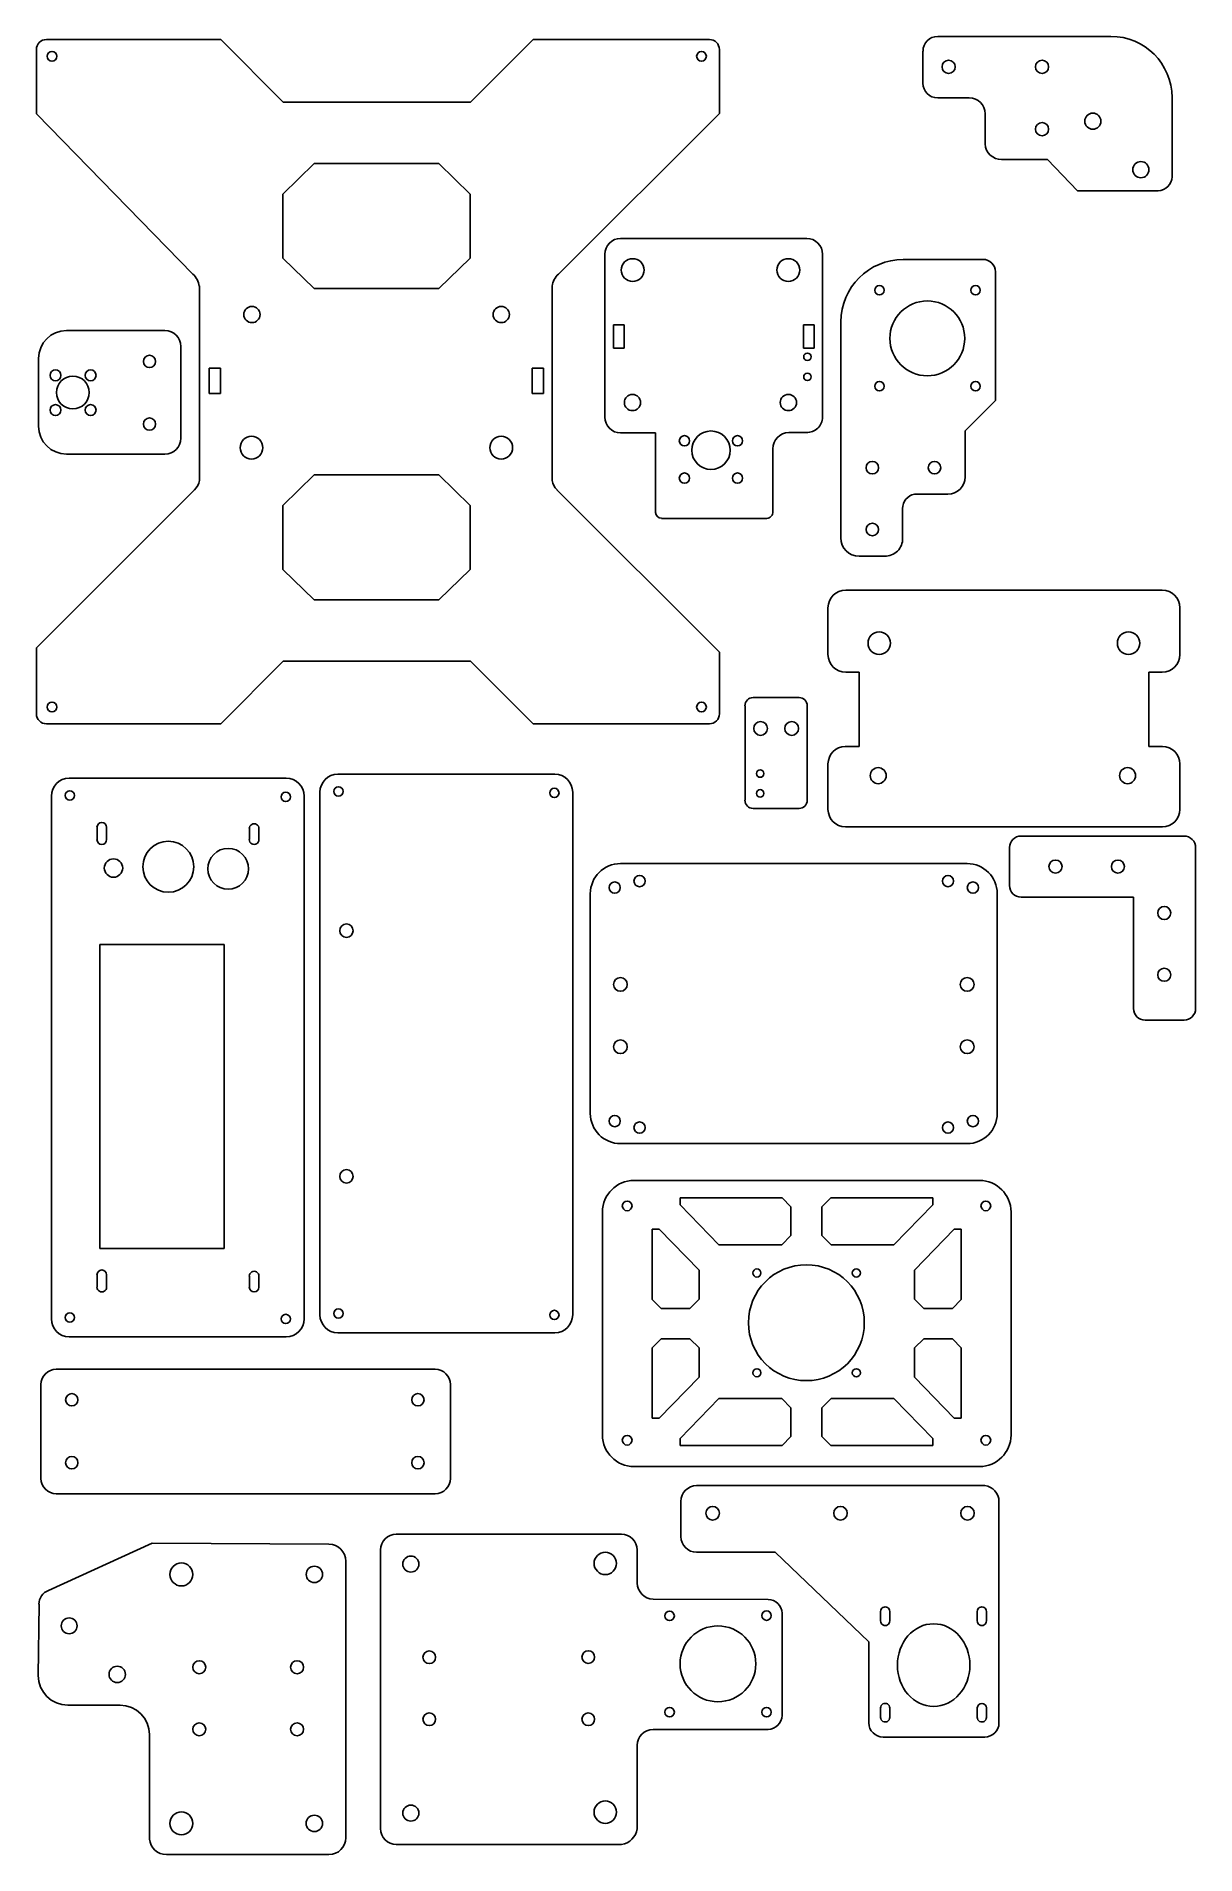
# Model space of a CAD drawing. Header units: centimetres. Extents: x -18.7 to 18.5, y -29.2 to 29.2.
import ezdxf

# ---------------------------------------------------------------- set-up
doc = ezdxf.new("R2010")
doc.units = ezdxf.units.CM
doc.header["$MEASUREMENT"] = 0
doc.layers.add('layer 2', color=3, linetype='Continuous', plot=False)

msp = doc.modelspace()

# ---------------------------------------------------------------- linework, layer by layer
at = {"layer": 'layer 2'}
for p, q in [((10.204, 29.179), (15.767, 29.179)), ((-18.728, 26.693), (-18.728, 28.753)), ((-12.807, 29.079), (-18.404, 29.079)), ((-12.807, 29.079), (-10.806, 27.062)), ((-4.79, 27.062), (-2.782, 29.079)), ((-2.782, 29.079), (2.875, 29.079)), ((3.199, 28.753), (3.199, 26.708)), ((9.732, 27.676), (9.732, 28.708)), ((-10.806, 27.062), (-4.79, 27.062)), ((11.218, 27.204), (10.204, 27.205)), ((17.727, 27.219), (17.727, 24.676)), ((-13.701, 21.551), (-18.728, 26.693)), ((3.199, 26.708), (-1.97, 21.551)), ((11.725, 25.725), (11.725, 26.696)), ((-10.814, 24.119), (-9.815, 25.1)), ((-9.815, 25.1), (-5.804, 25.1)), ((-5.804, 25.1), (-4.806, 24.119)), ((13.734, 25.222), (12.258, 25.222)), ((14.694, 24.218), (13.734, 25.222)), ((-10.814, 22.065), (-10.814, 24.119)), ((-4.806, 24.119), (-4.806, 22.065)), ((17.277, 24.226), (14.694, 24.218)), ((-0.482, 16.958), (-0.482, 22.186)), ((0.028, 22.694), (6, 22.694)), ((6.509, 22.186), (6.509, 16.958)), ((-9.815, 21.085), (-10.814, 22.065)), ((-4.806, 22.065), (-5.804, 21.085)), ((9.1, 22.022), (11.658, 22.022)), ((9.1, 22.022), (11.658, 22.022)), ((12.058, 21.622), (12.058, 17.497)), ((-13.496, 21.167), (-13.496, 14.927)), ((-5.804, 21.085), (-9.815, 21.085)), ((-2.175, 21.167), (-2.175, 14.927)), ((-0.2, 19.917), (0.141, 19.917)), ((-0.2, 19.167), (-0.2, 19.917)), ((0.141, 19.917), (0.141, 19.167)), ((5.897, 19.917), (6.237, 19.917)), ((5.897, 19.167), (5.897, 19.917)), ((6.237, 19.917), (6.237, 19.167)), ((7.095, 13.081), (7.095, 20.016)), ((-17.758, 19.739), (-14.605, 19.739)), ((-18.66, 16.671), (-18.66, 18.837)), ((-14.092, 19.227), (-14.092, 16.281)), ((0.141, 19.167), (-0.2, 19.167)), ((6.237, 19.167), (5.897, 19.167)), ((-13.178, 18.532), (-12.82, 18.532)), ((-13.178, 17.719), (-13.178, 18.532)), ((-12.82, 18.532), (-12.82, 17.719)), ((-2.809, 18.532), (-2.451, 18.532)), ((-2.809, 17.719), (-2.809, 18.532)), ((-2.451, 18.532), (-2.451, 17.719)), ((-12.82, 17.719), (-13.178, 17.719)), ((-2.451, 17.719), (-2.809, 17.719)), ((12.058, 17.497), (11.081, 16.522)), ((1.149, 16.45), (0.028, 16.45)), ((1.149, 13.899), (1.149, 16.45)), ((5.99, 16.468), (5.421, 16.468)), ((11.081, 16.522), (11.081, 15.038)), ((-14.605, 15.768), (-17.758, 15.768)), ((4.912, 15.938), (4.912, 13.924)), ((-18.728, 9.554), (-13.655, 14.622)), ((-10.814, 14.127), (-9.815, 15.108)), ((-9.815, 15.108), (-5.804, 15.108)), ((-5.804, 15.108), (-4.806, 14.127)), ((-2.016, 14.622), (3.199, 9.411)), ((-10.814, 12.073), (-10.814, 14.127)), ((-4.806, 14.127), (-4.806, 12.073)), ((9.079, 14.022), (9.079, 13.074)), ((10.531, 14.488), (9.459, 14.488)), ((4.719, 13.709), (1.339, 13.709)), ((8.499, 12.496), (7.68, 12.496)), ((-9.815, 11.092), (-10.814, 12.073)), ((-4.806, 12.073), (-5.804, 11.092)), ((-5.804, 11.092), (-9.815, 11.092)), ((7.253, 11.408), (17.407, 11.408)), ((6.683, 9.338), (6.683, 10.838)), ((17.977, 10.838), (17.977, 9.338)), ((-18.728, 9.554), (-18.728, 7.437)), ((3.199, 9.411), (3.199, 7.438)), ((-10.806, 9.121), (-12.807, 7.114)), ((-4.79, 9.121), (-10.806, 9.121)), ((-2.782, 7.114), (-4.79, 9.121)), ((7.683, 8.769), (7.253, 8.769)), ((7.679, 6.386), (7.683, 8.769)), ((17.407, 8.769), (16.978, 8.769)), ((16.978, 8.769), (16.981, 6.386)), ((4.019, 4.661), (4.019, 7.694)), ((4.281, 7.956), (5.754, 7.956)), ((6.016, 7.694), (6.016, 4.661)), ((-12.807, 7.114), (-18.404, 7.114)), ((2.875, 7.114), (-2.782, 7.114)), ((7.239, 6.386), (7.679, 6.386)), ((16.981, 6.386), (17.421, 6.386)), ((-10.707, 5.369), (-17.674, 5.369)), ((-9.052, 5.497), (-2.085, 5.497)), ((6.683, 4.366), (6.683, 5.83)), ((17.977, 5.83), (17.977, 4.366)), ((-18.247, 4.796), (-18.247, -11.985)), ((-10.134, -11.985), (-10.134, 4.796)), ((-9.625, -11.857), (-9.625, 4.924)), ((-1.512, 4.924), (-1.512, -11.857)), ((5.754, 4.399), (4.281, 4.399)), ((-16.781, 3.397), (-16.781, 3.794)), ((-16.472, 3.794), (-16.472, 3.397)), ((-11.891, 3.397), (-11.891, 3.752)), ((-11.582, 3.752), (-11.582, 3.397)), ((17.421, 3.81), (7.241, 3.81)), ((0.022, 2.631), (11.148, 2.631)), ((-0.947, -5.391), (-0.947, 1.663)), ((12.116, 1.663), (12.116, -5.391)), ((-16.689, 0.032), (-12.695, 0.032)), ((-16.689, -9.728), (-16.689, 0.032)), ((-12.695, 0.032), (-12.695, -9.728)), ((11.148, -6.36), (0.022, -6.36)), ((0.455, -7.542), (11.547, -7.542)), ((5.21, -8.1), (1.936, -8.1)), ((1.936, -8.1), (1.936, -8.327)), ((5.494, -8.386), (5.21, -8.1)), ((6.774, -8.1), (6.49, -8.386)), ((10.048, -8.1), (6.774, -8.1)), ((10.048, -8.327), (10.048, -8.1)), ((-0.556, -15.712), (-0.556, -8.553)), ((1.936, -8.327), (3.182, -9.604)), ((5.494, -9.307), (5.494, -8.386)), ((6.49, -8.386), (6.49, -9.307)), ((8.801, -9.604), (10.048, -8.327)), ((12.558, -8.553), (12.558, -15.712)), ((1.04, -11.363), (1.04, -9.104)), ((1.04, -9.104), (1.267, -9.104)), ((1.267, -9.104), (2.544, -10.419)), ((5.202, -9.604), (5.494, -9.307)), ((6.49, -9.307), (6.782, -9.604)), ((10.736, -9.104), (9.458, -10.419)), ((10.962, -9.104), (10.736, -9.104)), ((10.962, -11.363), (10.962, -9.104)), ((-12.695, -9.728), (-16.689, -9.728)), ((3.182, -9.604), (5.202, -9.604)), ((6.782, -9.604), (8.801, -9.604)), ((2.544, -10.419), (2.544, -11.355)), ((9.458, -10.419), (9.458, -11.355)), ((-16.781, -10.965), (-16.781, -10.569)), ((-16.472, -10.569), (-16.472, -10.965)), ((-11.891, -10.965), (-11.891, -10.61)), ((-11.582, -10.61), (-11.582, -10.965)), ((1.326, -11.647), (1.04, -11.363)), ((2.247, -11.647), (1.326, -11.647)), ((2.544, -11.355), (2.247, -11.647)), ((9.458, -11.355), (9.755, -11.647)), ((9.755, -11.647), (10.676, -11.647)), ((10.676, -11.647), (10.962, -11.363)), ((-17.674, -12.558), (-10.707, -12.558)), ((-2.085, -12.43), (-9.052, -12.43)), ((1.04, -12.909), (1.326, -12.625)), ((1.326, -12.625), (2.247, -12.625)), ((2.247, -12.625), (2.544, -12.917)), ((9.458, -12.917), (9.755, -12.625)), ((9.755, -12.625), (10.676, -12.625)), ((10.676, -12.625), (10.962, -12.909)), ((1.04, -15.168), (1.04, -12.909)), ((2.544, -12.917), (2.544, -13.854)), ((9.458, -13.854), (9.458, -12.917)), ((10.962, -12.909), (10.962, -15.168)), ((-18.088, -13.601), (-5.927, -13.601)), ((2.544, -13.854), (1.267, -15.168)), ((10.736, -15.168), (9.458, -13.854)), ((-18.58, -17.103), (-18.58, -14.093)), ((-5.436, -14.093), (-5.436, -17.103)), ((1.936, -15.821), (3.182, -14.543)), ((3.182, -14.543), (5.202, -14.543)), ((5.202, -14.543), (5.494, -14.84)), ((6.49, -14.84), (6.782, -14.543)), ((6.782, -14.543), (8.801, -14.543)), ((8.801, -14.543), (10.048, -15.821)), ((1.267, -15.168), (1.04, -15.168)), ((5.494, -14.84), (5.494, -15.761)), ((6.49, -15.761), (6.49, -14.84)), ((10.962, -15.168), (10.736, -15.168)), ((1.936, -16.047), (1.936, -15.821)), ((5.21, -16.047), (1.936, -16.047)), ((5.494, -15.761), (5.21, -16.047)), ((6.774, -16.047), (6.49, -15.761)), ((10.048, -16.047), (6.774, -16.047)), ((10.048, -15.821), (10.048, -16.047)), ((11.547, -16.723), (0.455, -16.723)), ((11.715, -17.336), (2.466, -17.336)), ((-5.927, -17.595), (-18.088, -17.595)), ((1.961, -17.841), (1.961, -18.969)), ((12.171, -24.95), (12.171, -17.841)), ((-18.338, -20.702), (-15.012, -19.178)), ((-15.012, -19.178), (-9.337, -19.216)), ((-8.792, -19.761), (-8.792, -28.634)), ((2.466, -19.474), (4.982, -19.474)), ((4.982, -19.474), (7.995, -22.352)), ((-18.667, -23.43), (-18.643, -21.141)), ((8.373, -21.373), (8.373, -21.68)), ((8.666, -21.373), (8.666, -21.68)), ((11.476, -21.373), (11.476, -21.68)), ((11.768, -21.373), (11.768, -21.68)), ((7.995, -22.352), (7.995, -24.95)), ((-16.044, -24.381), (-17.718, -24.381)), ((8.373, -24.469), (8.373, -24.775)), ((8.666, -24.469), (8.666, -24.775)), ((11.476, -24.775), (11.476, -24.469)), ((11.768, -24.469), (11.768, -24.775)), ((-15.098, -28.681), (-15.098, -25.327)), ((8.451, -25.405), (11.715, -25.405)), ((-9.337, -29.179), (-14.555, -29.179))]:
    msp.add_line(p, q, dxfattribs=at)
for points in [[(18.483, 3.141), (18.483, -2.022, 0.000294), (18.483, 3.141, 0.418444), (18.112, 3.511), (12.882, 3.514, 0.412495), (12.51, 3.141), (12.51, 1.922, 0.412495), (12.882, 1.549), (16.488, 1.549), (16.488, -2.022, 0.412501), (16.86, -2.395), (18.112, -2.395, 0.412496), (18.483, -2.022)], [(0.052, -18.891), (-7.175, -18.891, 0.41259), (-7.684, -19.399), (-7.684, -28.345, 0.412634), (-7.175, -28.853), (0.052, -28.853, 0.332231), (0.56, -28.347), (0.56, -25.67, -0.412549), (1.067, -25.163), (4.762, -25.159, 0.412522), (5.207, -24.713), (5.207, -21.433, 0.412334), (4.762, -20.988), (1.067, -20.983, -0.388737), (0.56, -20.461), (0.56, -19.397, 0.412588), (0.052, -18.891)]]:
    msp.add_lwpolyline(points, format="xyb", dxfattribs=at)
for centre, radius in [((-18.228, 28.538), 0.156), ((2.622, 28.538), 0.156), ((10.555, 28.2), 0.212), ((13.553, 28.2), 0.212), ((13.553, 26.199), 0.212), ((15.185, 26.456), 0.259), ((16.726, 24.9), 0.259), ((0.414, 21.679), 0.365), ((5.409, 21.679), 0.365), ((8.336, 21.031), 0.151), ((11.421, 21.031), 0.151), ((-11.81, 20.251), 0.261), ((-3.806, 20.251), 0.261), ((9.871, 19.485), 1.201), ((-15.097, 18.745), 0.197), ((6.022, 18.896), 0.119), ((-18.114, 18.299), 0.175), ((-17.557, 17.747), 0.526), ((-16.988, 18.299), 0.175), ((6.022, 18.25), 0.119), ((8.336, 17.951), 0.151), ((11.421, 17.951), 0.151), ((0.407, 17.427), 0.261), ((5.411, 17.427), 0.261), ((-18.114, 17.184), 0.175), ((-16.988, 17.184), 0.175), ((-15.097, 16.737), 0.197), ((-11.823, 15.978), 0.364), ((-3.806, 15.978), 0.364), ((2.075, 16.2), 0.165), ((2.927, 15.896), 0.618), ((3.778, 16.2), 0.165), ((8.107, 15.334), 0.201), ((10.1, 15.334), 0.201), ((2.075, 15), 0.165), ((3.778, 15), 0.165), ((8.107, 13.352), 0.201), ((8.328, 9.704), 0.36), ((16.332, 9.704), 0.36), ((-18.228, 7.654), 0.156), ((2.622, 7.654), 0.156), ((4.52, 6.967), 0.222), ((5.518, 6.967), 0.222), ((4.506, 5.519), 0.121), ((8.294, 5.451), 0.257), ((16.299, 5.451), 0.257), ((-17.654, 4.816), 0.149), ((-10.722, 4.77), 0.149), ((-9.032, 4.944), 0.149), ((-2.1, 4.897), 0.149), ((4.506, 4.883), 0.121), ((-14.493, 2.527), 0.817), ((-12.572, 2.462), 0.655), ((-16.252, 2.487), 0.295), ((13.985, 2.533), 0.21), ((15.989, 2.533), 0.21), ((-0.164, 1.859), 0.181), ((0.634, 2.069), 0.181), ((10.535, 2.069), 0.181), ((11.334, 1.859), 0.181), ((17.477, 1.044), 0.21), ((-8.774, 0.476), 0.215), ((0.018, -1.249), 0.221), ((11.151, -1.249), 0.221), ((17.477, -0.94), 0.21), ((0.018, -3.249), 0.221), ((11.151, -3.249), 0.221), ((-0.164, -5.635), 0.181), ((0.634, -5.845), 0.181), ((10.535, -5.845), 0.181), ((11.334, -5.635), 0.181), ((-8.774, -7.409), 0.215), ((0.237, -8.357), 0.156), ((11.749, -8.357), 0.156), ((5.989, -12.106), 1.86), ((4.401, -10.51), 0.13), ((7.592, -10.51), 0.13), ((-9.032, -11.811), 0.149), ((-17.654, -11.939), 0.149), ((-10.722, -11.986), 0.149), ((-2.1, -11.858), 0.149), ((4.401, -13.714), 0.13), ((7.592, -13.714), 0.13), ((-17.591, -14.58), 0.198), ((-6.479, -14.58), 0.198), ((0.237, -15.878), 0.156), ((11.749, -15.878), 0.156), ((-17.591, -16.599), 0.198), ((-6.479, -16.599), 0.198), ((2.981, -18.222), 0.218), ((7.084, -18.222), 0.218), ((11.162, -18.222), 0.218), ((-14.072, -20.186), 0.368), ((-6.707, -19.853), 0.258), ((-0.466, -19.832), 0.359), ((-9.804, -20.186), 0.263), ((-17.675, -21.835), 0.256), ((1.599, -21.515), 0.152), ((4.71, -21.507), 0.152), ((3.15, -23.055), 1.216), ((-6.115, -22.845), 0.203), ((-1.011, -22.84), 0.203), ((-16.133, -23.394), 0.263), ((-13.498, -23.163), 0.208), ((-10.358, -23.163), 0.208), ((1.599, -24.606), 0.152), ((4.71, -24.606), 0.152), ((-13.498, -25.157), 0.208), ((-10.358, -25.157), 0.208), ((-6.115, -24.832), 0.203), ((-1.011, -24.832), 0.203), ((-14.072, -28.177), 0.368), ((-9.804, -28.177), 0.264), ((-6.707, -27.846), 0.258), ((-0.466, -27.816), 0.359)]:
    msp.add_circle(centre, radius, dxfattribs=at)
for centre, radius, start, end in [((10.205, 28.706), 0.472, 90.13834, 179.86166), ((15.761, 27.213), 1.966, 0.16793, 89.83236), ((-18.402, 28.752), 0.326, 90.32459, 179.9517), ((2.873, 28.753), 0.326, 0.03052, 89.69445), ((10.205, 27.677), 0.473, 180.14344, 269.85656), ((11.216, 26.695), 0.509, 0.16615, 89.80423), ((12.259, 25.757), 0.535, 183.39809, 269.84292), ((17.276, 24.677), 0.451, 270.1677, 359.8323), ((0.028, 22.184), 0.51, 90.04109, 179.78433), ((6, 22.185), 0.51, 0.19748, 89.9771), ((9.106, 20.01), 2.011, 90.16708, 179.83264), ((11.657, 21.621), 0.401, 0.14324, 89.85819), ((-14.241, 21.017), 0.759, 11.34351, 44.71305), ((-1.448, 21.026), 0.741, 134.84788, 169.09556), ((-17.755, 18.834), 0.905, 90.16549, 179.83451), ((-14.606, 19.225), 0.514, 0.16699, 89.83301), ((0.028, 16.96), 0.51, 180.25403, 269.92056), ((6.009, 16.969), 0.501, 267.82692, 358.76797), ((-17.755, 16.673), 0.905, 180.15818, 269.84182), ((5.442, 15.939), 0.53, 92.174, 180.08358), ((-14.606, 16.282), 0.514, 270.15835, 359.84165), ((-13.981, 14.986), 0.489, 311.85517, 353.0368), ((-1.66, 15.002), 0.52, 188.25979, 226.84764), ((10.53, 15.04), 0.552, 270.16675, 359.83325), ((9.557, 14.021), 0.478, 101.87859, 179.8183), ((1.339, 13.9), 0.19, 180.25421, 269.91779), ((4.714, 13.908), 0.199, 271.39041, 4.61953), ((7.681, 13.082), 0.586, 180.13256, 269.86744), ((8.515, 13.06), 0.565, 268.35593, 1.43252), ((7.255, 10.837), 0.572, 90.16725, 179.83275), ((17.406, 10.837), 0.572, 0.16725, 89.83275), ((7.254, 9.34), 0.571, 180.12943, 269.92503), ((17.406, 9.34), 0.572, 270.16725, 359.83275), ((4.281, 7.694), 0.263, 90.16742, 179.83258), ((5.753, 7.694), 0.263, 0.16742, 89.83258), ((-18.403, 7.439), 0.325, 180.37585, 269.85708), ((2.874, 7.439), 0.325, 270.1677, 359.8323), ((7.241, 5.828), 0.558, 90.16465, 179.83535), ((17.419, 5.828), 0.558, 0.16737, 89.83263), ((-17.672, 4.794), 0.575, 90.16681, 179.83319), ((-10.709, 4.794), 0.575, 0.16681, 89.83319), ((-9.05, 4.922), 0.575, 90.1656, 179.8344), ((-2.087, 4.922), 0.575, 0.16681, 89.83319), ((4.281, 4.661), 0.263, 180.16742, 269.83258), ((5.753, 4.661), 0.263, 270.16742, 359.83258), ((7.241, 4.368), 0.558, 180.16676, 270.05474), ((17.419, 4.368), 0.558, 270.16737, 359.83263), ((-16.627, 3.794), 0.155, 360, 180), ((-11.737, 3.752), 0.155, 359.67791, 180.32209), ((-16.627, 3.397), 0.155, 180, 0), ((-11.737, 3.397), 0.155, 179.34815, 0), ((0.024, 1.66), 0.971, 90.16748, 179.83252), ((11.145, 1.66), 0.971, 0.16748, 89.83252), ((0.024, -5.388), 0.971, 180.16748, 269.83252), ((11.145, -5.389), 0.971, 270.15249, 359.84751), ((0.458, -8.556), 1.014, 90.16752, 179.83248), ((11.544, -8.556), 1.014, 0.16752, 89.83248), ((-16.627, -10.569), 0.155, 360, 180), ((-11.737, -10.61), 0.155, 359.67791, 180.32209), ((-16.627, -10.965), 0.155, 179.69086, 0.30914), ((-11.737, -10.965), 0.155, 180, 0), ((-17.672, -11.983), 0.575, 180.16681, 269.83319), ((-10.709, -11.983), 0.575, 270.16681, 359.83319), ((-9.05, -11.855), 0.575, 180.16681, 269.83319), ((-2.087, -11.855), 0.575, 270.16681, 359.83319), ((-18.087, -14.094), 0.493, 90.16629, 179.83371), ((-5.929, -14.094), 0.493, 0.16629, 89.83371), ((0.458, -15.709), 1.014, 180.16752, 269.83248), ((11.544, -15.709), 1.014, 270.16752, 359.83248), ((-18.087, -17.102), 0.493, 180.16629, 269.83371), ((-5.929, -17.102), 0.493, 270.16629, 359.83371), ((2.467, -17.843), 0.507, 90.16676, 179.83324), ((11.659, -17.845), 0.512, 0.38267, 83.68155), ((-12.008, 2077.424), 2095.028, 269.833715, 270.166285), ((-9.339, -19.764), 0.547, 0.29426, 89.70574), ((2.467, -18.967), 0.507, 180.17403, 269.82597), ((-18.181, -21.137), 0.463, 109.91543, 180.41552), ((8.519, -21.373), 0.146, 360, 180.00001), ((11.622, -21.373), 0.146, 360, 180.00001), ((8.519, -21.68), 0.146, 179.99999, 0), ((11.622, -21.68), 0.146, 179.99999, 0.00001), ((-17.709, -23.423), 0.959, 180.40958, 269.45841), ((-16.046, -25.33), 0.949, 0.16747, 89.83253), ((8.519, -24.469), 0.146, 360, 180.00001), ((11.622, -24.469), 0.146, 360, 180), ((8.452, -24.948), 0.457, 180.18216, 269.81909), ((8.519, -24.775), 0.146, 179.99999, 0), ((11.622, -24.775), 0.146, 179.99999, 0), ((11.714, -24.948), 0.457, 270.16639, 359.83235), ((-14.553, -28.632), 0.546, 185.10077, 269.82223), ((-9.338, -28.633), 0.546, 270.16689, 359.83311)]:
    msp.add_arc(centre, radius, start, end, dxfattribs=at)
msp.add_ellipse((10.074, -23.096), major_axis=(0, 1.326), ratio=0.877659, dxfattribs=at)

doc.saveas('drawing.dxf')
